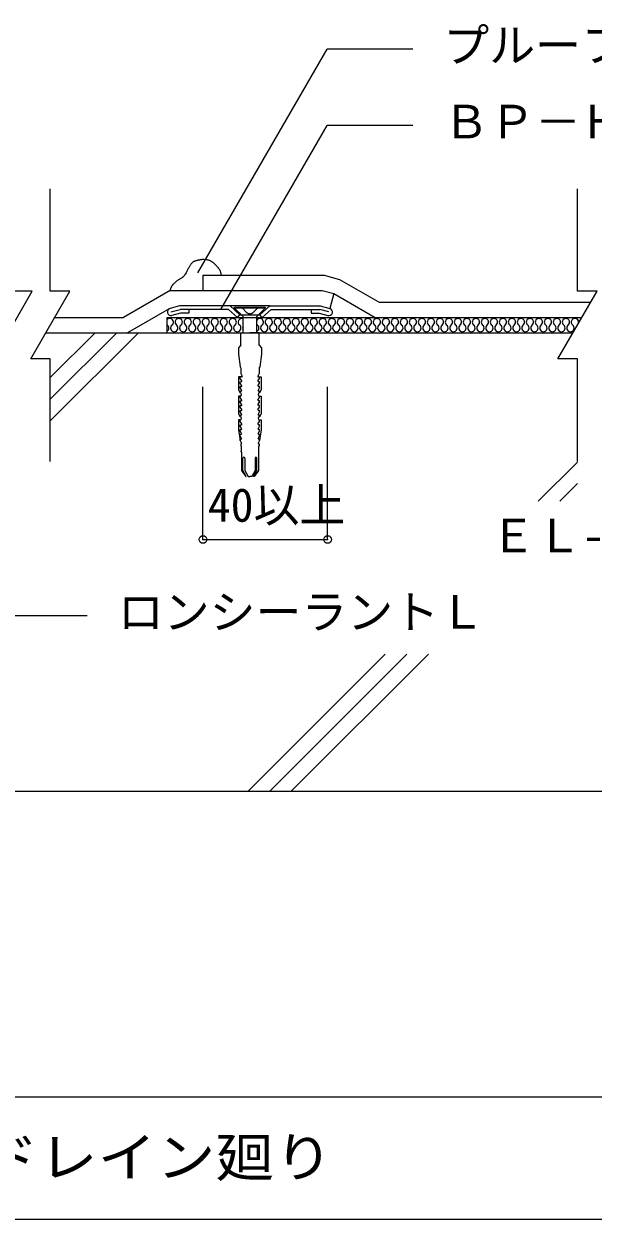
# Model space of a CAD drawing. Units: millimetres, scale not verified. Extents: x -388 to 412, y -610 to 620.
# Drawn here: x -10.9 to 175.2, y 30.3 to 421.3 of the extents above; entities that cross this region are included whole.
import ezdxf
from ezdxf.enums import TextEntityAlignment as Align

# ---------------------------------------------------------------- set-up
doc = ezdxf.new("R2010")
doc.units = ezdxf.units.MM
doc.header["$LTSCALE"] = 5
doc.header["$PDMODE"] = 32
doc.header["$PDSIZE"] = 2.5
doc.linetypes.add('DASHED3', pattern=[4, 3, -1])
for name, color, linetype in [('0-2', 7, 'Continuous'), ('0-4', 2, 'Continuous'), ('0-6', 2, 'Continuous'), ('0-7', 7, 'Continuous'), ('2-2_in line', 7, 'Continuous'), ('2-3', 3, 'Continuous'), ('2-4_out line', 2, 'Continuous'), ('2-A_moji', 7, 'Continuous'), ('2-B_dim', 7, 'Continuous'), ('2-D_ハッチ他', 4, 'Continuous'), ('2-E_con他', 4, 'Continuous'), ('F-5', 6, 'Continuous'), ('F-7', 1, 'Continuous'), ('F-A', 7, 'Continuous')]:
    doc.layers.add(name, color=color, linetype=linetype)
doc.styles.add('HG丸ｺﾞｼｯｸM-PRO', font='')
doc.styles.add('ＭＳ ゴシック', font='')
doc.styles.get('HG丸ｺﾞｼｯｸM-PRO').set_extended_font_data('HG丸ｺﾞｼｯｸM-PRO')
doc.styles.get('ＭＳ ゴシック').set_extended_font_data('MS Gothic')

msp = doc.modelspace()

# ---------------------------------------------------------------- linework, layer by layer
at = {"layer": '0-2'}
for p, q in [((-2.304, 333.846), (-2.304, 367.43)), ((170.085, 333.846), (170.085, 367.43)), ((46.833, 344.146), (46.649, 344.112)), ((47.018, 344.175), (46.833, 344.146)), ((47.125, 344.189), (47.018, 344.175)), ((47.272, 344.203), (47.125, 344.189)), ((47.526, 344.217), (47.272, 344.203)), ((47.781, 344.219), (47.526, 344.217)), ((48.037, 344.21), (47.781, 344.219)), ((48.293, 344.191), (48.037, 344.21)), ((48.55, 344.164), (48.293, 344.191)), ((48.698, 344.145), (48.55, 344.164)), ((48.821, 344.128), (48.698, 344.145)), ((42.341, 340.355), (42.252, 340.186)), ((42.406, 340.48), (42.341, 340.355)), ((42.517, 340.697), (42.406, 340.48)), ((42.627, 340.912), (42.517, 340.697)), ((42.738, 341.127), (42.627, 340.912)), ((42.85, 341.342), (42.738, 341.127)), ((42.964, 341.555), (42.85, 341.342)), ((43.032, 341.678), (42.964, 341.555)), ((43.096, 341.793), (43.032, 341.678)), ((43.209, 341.989), (43.096, 341.793)), ((43.326, 342.183), (43.209, 341.989)), ((43.449, 342.373), (43.326, 342.183)), ((43.579, 342.559), (43.449, 342.373)), ((43.718, 342.741), (43.579, 342.559)), ((43.802, 342.843), (43.718, 342.741)), ((43.877, 342.93), (43.802, 342.843)), ((44.013, 343.075), (43.877, 342.93)), ((44.157, 343.212), (44.013, 343.075)), ((44.307, 343.34), (44.157, 343.212)), ((44.465, 343.457), (44.307, 343.34)), ((44.631, 343.56), (44.465, 343.457)), ((44.73, 343.613), (44.631, 343.56)), ((44.841, 343.665), (44.73, 343.613)), ((45.037, 343.741), (44.841, 343.665)), ((45.24, 343.803), (45.037, 343.741)), ((45.447, 343.856), (45.24, 343.803)), ((45.656, 343.902), (45.447, 343.856)), ((45.867, 343.945), (45.656, 343.902)), ((45.989, 343.97), (45.867, 343.945)), ((46.097, 343.993), (45.989, 343.97)), ((46.281, 344.034), (46.097, 343.993)), ((46.466, 344.074), (46.281, 344.034)), ((46.649, 344.112), (46.466, 344.074)), ((49.032, 344.095), (48.821, 344.128)), ((49.241, 344.055), (49.032, 344.095)), ((49.448, 344.008), (49.241, 344.055)), ((49.651, 343.951), (49.448, 344.008)), ((49.851, 343.884), (49.651, 343.951)), ((49.965, 343.839), (49.851, 343.884)), ((50.067, 343.795), (49.965, 343.839)), ((50.238, 343.712), (50.067, 343.795)), ((50.406, 343.619), (50.238, 343.712)), ((50.569, 343.519), (50.406, 343.619)), ((50.728, 343.411), (50.569, 343.519)), ((50.882, 343.296), (50.728, 343.411)), ((50.97, 343.228), (50.882, 343.296)), ((51.067, 343.148), (50.97, 343.228)), ((51.231, 343.007), (51.067, 343.148)), ((51.39, 342.86), (51.231, 343.007)), ((51.545, 342.71), (51.39, 342.86)), ((51.697, 342.557), (51.545, 342.71)), ((51.846, 342.401), (51.697, 342.557)), ((51.931, 342.31), (51.846, 342.401)), ((52.013, 342.223), (51.931, 342.31)), ((52.152, 342.071), (52.013, 342.223)), ((52.289, 341.918), (52.152, 342.071)), ((52.424, 341.762), (52.289, 341.918)), ((52.557, 341.604), (52.424, 341.762)), ((52.687, 341.444), (52.557, 341.604)), ((52.761, 341.349), (52.687, 341.444)), ((52.824, 341.268), (52.761, 341.349)), ((52.928, 341.125), (52.824, 341.268)), ((53.029, 340.98), (52.928, 341.125)), ((53.123, 340.831), (53.029, 340.98)), ((53.21, 340.679), (53.123, 340.831)), ((53.289, 340.523), (53.21, 340.679)), ((53.33, 340.431), (53.289, 340.523)), ((53.377, 340.311), (53.33, 340.431)), ((53.446, 340.1), (53.377, 340.311)), ((38.144, 336.376), (37.974, 336.209)), ((38.319, 336.537), (38.144, 336.376)), ((38.499, 336.694), (38.319, 336.537)), ((38.68, 336.849), (38.499, 336.694)), ((38.786, 336.939), (38.68, 336.849)), ((38.871, 337.01), (38.786, 336.939)), ((39.017, 337.132), (38.871, 337.01)), ((39.164, 337.253), (39.017, 337.132)), ((39.314, 337.37), (39.164, 337.253)), ((39.466, 337.483), (39.314, 337.37)), ((39.622, 337.59), (39.466, 337.483)), ((39.714, 337.65), (39.622, 337.59)), ((39.806, 337.705), (39.714, 337.65)), ((39.967, 337.797), (39.806, 337.705)), ((40.129, 337.886), (39.967, 337.797)), ((40.292, 337.975), (40.129, 337.886)), ((40.454, 338.067), (40.292, 337.975)), ((40.612, 338.163), (40.454, 338.067)), ((40.702, 338.222), (40.612, 338.163)), ((40.756, 338.26), (40.702, 338.222)), ((40.847, 338.328), (40.756, 338.26)), ((40.936, 338.399), (40.847, 338.328)), ((41.023, 338.473), (40.936, 338.399)), ((41.107, 338.55), (41.023, 338.473)), ((41.189, 338.629), (41.107, 338.55)), ((41.235, 338.676), (41.189, 338.629)), ((41.363, 338.816), (41.235, 338.676)), ((41.568, 339.069), (41.363, 338.816)), ((41.757, 339.335), (41.568, 339.069)), ((41.931, 339.612), (41.757, 339.335)), ((42.096, 339.897), (41.931, 339.612)), ((42.252, 340.186), (42.096, 339.897)), ((53.501, 339.883), (53.446, 340.1)), ((53.546, 339.663), (53.501, 339.883)), ((53.584, 339.439), (53.546, 339.663)), ((53.617, 339.214), (53.584, 339.439)), ((53.635, 339.083), (53.617, 339.214)), ((36.916, 334.194), (36.89, 334.083)), ((36.962, 334.383), (36.916, 334.194)), ((37.011, 334.572), (36.962, 334.383)), ((37.066, 334.758), (37.011, 334.572)), ((37.128, 334.94), (37.066, 334.758)), ((37.199, 335.119), (37.128, 334.94)), ((37.246, 335.221), (37.199, 335.119)), ((37.282, 335.292), (37.246, 335.221)), ((37.349, 335.414), (37.282, 335.292)), ((37.422, 335.532), (37.349, 335.414)), ((37.499, 335.648), (37.422, 335.532)), ((37.582, 335.76), (37.499, 335.648)), ((37.668, 335.87), (37.582, 335.76)), ((37.72, 335.932), (37.668, 335.87)), ((37.811, 336.036), (37.72, 335.932)), ((37.974, 336.209), (37.811, 336.036)), ((47.638, 334.083), (86.637, 334.083)), ((86.637, 334.083), (90.382, 333.08)), ((90.382, 333.08), (89.088, 328.25)), ((90.382, 333.08), (103.886, 325.283)), ((36.579, 328.13), (22.988, 320.283)), ((35.979, 320.283), (35.979, 325.283)), ((35.979, 325.283), (103.886, 325.283)), ((-2.304, 311.721), (-8.69, 311.721)), ((-2.304, 278.137), (-2.304, 311.721)), ((170.085, 278.137), (170.085, 311.721))]:
    msp.add_line(p, q, dxfattribs=at)
for points in [[(-14.554, 311.721), (-20.94, 311.721), (-8.167, 333.846), (-14.554, 333.846)], [(-8.69, 311.721), (4.083, 333.846), (-2.304, 333.846)], [(170.085, 311.721), (163.698, 311.721), (176.472, 333.846), (170.085, 333.846)]]:
    msp.add_lwpolyline(points, dxfattribs=at)
at = {"layer": '0-4'}
for p, q in [((47.638, 339.083), (47.638, 334.083)), ((47.638, 339.083), (87.295, 339.083)), ((87.295, 339.083), (92.312, 337.739)), ((92.312, 337.739), (105.226, 330.283)), ((36.89, 334.083), (21.648, 325.283)), ((36.89, 334.083), (47.638, 334.083)), ((105.226, 330.283), (174.415, 330.283)), ((-0.86, 325.283), (21.648, 325.283))]:
    msp.add_line(p, q, dxfattribs=at)
at = {"layer": '0-6'}
for p, q in [((39.978, 329.083), (36.869, 328.25)), ((56.478, 329.083), (39.978, 329.083)), ((56.478, 329.083), (59.728, 326.178)), ((69.478, 329.083), (66.228, 326.178)), ((69.478, 329.083), (85.978, 329.083)), ((85.978, 329.083), (89.088, 328.25)), ((37.179, 327.091), (40.136, 327.883)), ((56.02, 327.883), (40.136, 327.883)), ((69.937, 327.883), (85.82, 327.883)), ((82.962, 327.883), (82.962, 326.683)), ((82.962, 326.683), (85.662, 326.683)), ((85.662, 326.683), (88.467, 325.932)), ((88.777, 327.091), (85.82, 327.883))]:
    msp.add_line(p, q, dxfattribs=at)
at = {"layer": '0-6', "color": 4}
for p, q in [((69.478, 329.083), (56.478, 329.083)), ((58.929, 325.283), (67.028, 325.283)), ((59.728, 326.178), (66.228, 326.178))]:
    msp.add_line(p, q, dxfattribs=at)
at = {"layer": '0-6'}
for points in [[(42.994, 327.883), (42.994, 326.683), (40.294, 326.683), (37.49, 325.932)], [(56.02, 327.883), (58.929, 325.283), (59.728, 326.178)], [(69.937, 327.883), (67.028, 325.283), (66.228, 326.178)]]:
    msp.add_lwpolyline(points, dxfattribs=at)
for centre, start, end in [((37.179, 327.091), 105, 285), ((88.777, 327.091), 255, 75)]:
    msp.add_arc(centre, 1.2, start, end, dxfattribs=at)
at = {"layer": '0-7'}
for p, q in [((57.978, 328.333), (57.978, 328.633)), ((57.978, 328.633), (67.978, 328.633)), ((67.978, 328.633), (67.978, 328.333)), ((57.978, 328.333), (60.728, 325.583)), ((67.978, 328.333), (57.978, 328.333)), ((60.728, 320.283), (60.728, 325.583)), ((60.728, 325.283), (65.228, 325.283)), ((67.978, 328.333), (65.228, 325.583)), ((65.228, 320.283), (65.228, 325.583)), ((59.978, 320.283), (62.978, 320.283)), ((59.978, 316.188), (59.978, 320.283)), ((65.978, 320.283), (62.978, 320.283)), ((65.978, 316.188), (65.978, 320.283)), ((59.978, 316.188), (59.228, 315.363)), ((59.228, 315.363), (59.228, 313.265)), ((59.228, 313.265), (59.777, 309.147)), ((65.978, 316.188), (66.728, 315.363)), ((66.728, 313.265), (66.18, 309.147)), ((66.728, 315.363), (66.728, 313.265)), ((59.777, 309.147), (60.018, 308.74)), ((66.18, 309.147), (65.938, 308.74)), ((59.303, 305.854), (59.303, 301.62)), ((60.281, 305.854), (59.303, 305.854)), ((59.842, 305.359), (59.842, 305.854)), ((60.35, 304.534), (59.842, 305.359)), ((59.978, 308.74), (59.978, 306.926)), ((60.018, 308.74), (59.978, 308.74)), ((59.978, 306.926), (60.411, 306.101)), ((65.978, 306.926), (65.545, 306.101)), ((65.607, 304.534), (66.114, 305.359)), ((65.675, 305.854), (66.653, 305.854)), ((65.938, 308.74), (65.978, 308.74)), ((65.978, 308.74), (65.978, 306.926)), ((66.114, 305.359), (66.114, 305.854)), ((66.653, 305.854), (66.653, 301.62)), ((59.303, 301.62), (59.805, 300.659)), ((59.81, 300.659), (59.813, 301.136)), ((59.813, 301.136), (60.131, 301.154)), ((59.842, 304.27), (60.191, 304.287)), ((59.842, 303.792), (59.842, 304.27)), ((60.35, 302.968), (59.842, 303.792)), ((59.842, 302.703), (60.19, 302.72)), ((59.842, 302.226), (59.842, 302.703)), ((60.293, 301.401), (59.842, 302.226)), ((65.607, 302.968), (66.114, 303.792)), ((65.664, 301.401), (66.114, 302.226)), ((66.114, 304.27), (65.766, 304.287)), ((66.114, 302.703), (65.766, 302.72)), ((66.143, 301.136), (65.826, 301.154)), ((66.114, 303.792), (66.114, 304.27)), ((66.114, 302.226), (66.114, 302.703)), ((66.147, 300.659), (66.143, 301.136)), ((66.653, 301.62), (66.152, 300.659)), ((59.303, 299.587), (59.303, 293.79)), ((59.842, 299.587), (59.303, 299.587)), ((59.805, 300.659), (59.81, 300.659)), ((59.81, 300.659), (59.81, 300.659)), ((59.842, 299.092), (59.842, 299.587)), ((60.35, 298.268), (59.842, 299.092)), ((59.842, 298.003), (60.19, 298.02)), ((59.842, 297.526), (59.842, 298.003)), ((60.35, 296.701), (59.842, 297.526)), ((65.607, 298.268), (66.114, 299.092)), ((65.607, 296.701), (66.114, 297.526)), ((66.114, 298.003), (65.766, 298.02)), ((66.114, 299.092), (66.114, 299.587)), ((66.114, 299.587), (66.653, 299.587)), ((66.114, 297.526), (66.114, 298.003)), ((66.147, 300.659), (66.147, 300.659)), ((66.152, 300.659), (66.147, 300.659)), ((66.653, 299.587), (66.653, 293.79)), ((59.303, 293.79), (59.81, 292.826)), ((59.81, 292.826), (59.813, 293.303)), ((59.813, 293.303), (60.134, 293.32)), ((59.842, 296.436), (60.19, 296.454)), ((59.842, 295.959), (59.842, 296.436)), ((60.35, 295.134), (59.842, 295.959)), ((59.842, 294.87), (60.19, 294.887)), ((59.842, 294.392), (59.842, 294.87)), ((60.293, 293.568), (59.842, 294.392)), ((65.607, 295.134), (66.114, 295.959)), ((65.664, 293.568), (66.114, 294.392)), ((66.114, 296.436), (65.766, 296.454)), ((66.114, 294.87), (65.766, 294.887)), ((66.143, 293.303), (65.823, 293.32)), ((66.114, 295.959), (66.114, 296.436)), ((66.114, 294.392), (66.114, 294.87)), ((66.147, 292.826), (66.143, 293.303)), ((66.653, 293.79), (66.147, 292.826)), ((59.303, 291.754), (59.303, 288.505)), ((59.842, 291.754), (59.303, 291.754)), ((59.837, 289.692), (59.842, 290.17)), ((60.318, 288.868), (59.837, 289.692)), ((59.842, 291.259), (59.842, 291.754)), ((60.35, 290.434), (59.842, 291.259)), ((59.842, 290.17), (60.19, 290.187)), ((65.607, 290.434), (66.114, 291.259)), ((65.639, 288.868), (66.119, 289.692)), ((66.114, 290.17), (65.766, 290.187)), ((66.114, 291.259), (66.114, 291.754)), ((66.114, 291.754), (66.653, 291.754)), ((66.119, 289.692), (66.114, 290.17)), ((66.653, 291.754), (66.653, 288.505)), ((59.303, 288.505), (59.809, 284.992)), ((59.81, 285.47), (60.119, 285.487)), ((59.812, 286.559), (59.815, 287.036)), ((60.263, 285.734), (59.812, 286.559)), ((59.815, 287.036), (60.137, 287.054)), ((59.822, 288.126), (59.826, 288.603)), ((60.285, 287.301), (59.822, 288.126)), ((59.826, 288.603), (60.16, 288.62)), ((65.671, 287.301), (66.135, 288.126)), ((65.694, 285.734), (66.144, 286.559)), ((66.131, 288.603), (65.796, 288.62)), ((66.142, 287.036), (65.82, 287.054)), ((66.147, 285.47), (65.838, 285.487)), ((66.135, 288.126), (66.131, 288.603)), ((66.144, 286.559), (66.142, 287.036)), ((66.653, 288.505), (66.148, 284.992)), ((59.809, 284.992), (59.81, 285.47)), ((59.809, 284.992), (60.243, 284.168)), ((59.978, 283.92), (59.978, 283.137)), ((60.113, 283.92), (59.978, 283.92)), ((59.978, 283.137), (60.128, 283.137)), ((60.128, 283.137), (60.128, 281.529)), ((66.148, 284.992), (65.714, 284.168)), ((65.828, 283.137), (65.828, 281.529)), ((65.978, 283.137), (65.828, 283.137)), ((65.844, 283.92), (65.978, 283.92)), ((65.978, 283.92), (65.978, 283.137)), ((66.148, 284.992), (66.147, 285.47)), ((60.128, 281.529), (60.135, 281.529)), ((60.185, 281.199), (60.185, 275.249)), ((60.693, 275.249), (60.693, 279.22)), ((61.276, 279.22), (61.276, 275.249)), ((64.681, 279.22), (64.681, 275.249)), ((65.264, 275.249), (65.264, 279.22)), ((65.772, 281.199), (65.772, 275.249)), ((65.828, 281.529), (65.822, 281.529)), ((60.185, 275.249), (60.626, 274.597)), ((60.626, 274.597), (61.628, 273.283)), ((61.778, 273.283), (60.693, 275.249)), ((61.276, 275.249), (62.361, 273.283)), ((64.681, 275.249), (63.596, 273.283)), ((64.179, 273.283), (65.264, 275.249)), ((65.331, 274.597), (64.328, 273.283)), ((65.772, 275.249), (65.331, 274.597)), ((61.628, 273.283), (61.778, 273.283)), ((62.361, 273.283), (62.978, 273.283)), ((63.596, 273.283), (62.978, 273.283)), ((64.328, 273.283), (64.179, 273.283))]:
    msp.add_line(p, q, dxfattribs=at)
at = {"layer": '0-7', "linetype": 'DASHED3'}
for p, q in [((60.528, 328.333), (60.528, 328.633)), ((65.428, 328.333), (65.428, 328.633)), ((61.918, 326.944), (60.528, 328.333)), ((64.039, 326.944), (65.428, 328.333))]:
    msp.add_line(p, q, dxfattribs=at)
msp.add_arc((62.978, 328.005), 1.5, 225, 315, dxfattribs=at)
at = {"layer": '0-7'}
for centre, major_axis, start_param, end_param in [((60.271, 306.025), (0, -0.172), 0.06848, 2.1628795), ((65.686, 306.025), (0, -0.172), 4.1203058, 6.2147054), ((60.085, 301.377), (0, -0.229), 0.2312026, 1.6765256), ((60.142, 304.51), (0, -0.229), 0.2312026, 1.6765256), ((60.142, 302.943), (0, -0.229), 0.2312026, 1.6765256), ((65.814, 304.51), (0, -0.229), 4.6066597, 6.0519827), ((65.814, 302.943), (0, -0.229), 4.6066597, 6.0519827), ((65.871, 301.377), (0, -0.229), 4.6066597, 6.0519827), ((59.788, 300.123), (0, -0.536), 0.0442118, 3.0973809), ((60.142, 298.243), (0, -0.229), 0.2312026, 1.6765256), ((65.814, 298.243), (0, -0.229), 4.6066597, 6.0519827), ((66.169, 300.123), (0, -0.536), 3.1858044, 6.2389735), ((60.085, 293.543), (0, -0.229), 0.2312026, 1.6765256), ((60.142, 296.677), (0, -0.229), 0.2312026, 1.6765256), ((60.142, 295.11), (0, -0.229), 0.2312026, 1.6765256), ((65.814, 296.677), (0, -0.229), 4.6066597, 6.0519827), ((65.814, 295.11), (0, -0.229), 4.6066597, 6.0519827), ((65.872, 293.543), (0, -0.229), 4.6066597, 6.0519827), ((59.788, 292.29), (0, -0.536), 0.0442118, 3.0973809), ((60.142, 290.41), (0, -0.229), 0.2312026, 1.6765256), ((65.814, 290.41), (0, -0.229), 4.6066597, 6.0519827), ((66.169, 292.29), (0, -0.536), 3.1858044, 6.2389735), ((60.056, 285.71), (0, -0.229), 0.2312026, 1.6765256), ((60.078, 287.277), (0, -0.229), 0.2312026, 1.6765256), ((60.11, 288.843), (0, -0.229), 0.2312026, 1.6765256), ((65.847, 288.843), (0, -0.229), 4.6066597, 6.0519827), ((65.879, 287.277), (0, -0.229), 4.6066597, 6.0519827), ((65.901, 285.71), (0, -0.229), 4.6066597, 6.0519827), ((60.1, 284.093), (0, -0.174), 0.0818475, 2.1771705), ((65.857, 284.093), (0, -0.174), 4.1060148, 6.2013378), ((59.458, 281.235), (0, -0.8), 1.5261677, 1.947508), ((60.984, 279.21), (0, -0.321), 1.5390306, 4.6806232), ((64.972, 279.21), (0, -0.321), 1.6025621, 4.7441547), ((66.498, 281.235), (0, -0.8), 4.3356773, 4.7570176)]:
    msp.add_ellipse(centre, major_axis=major_axis, ratio=0.909574, start_param=start_param, end_param=end_param, dxfattribs=at)
at = {"layer": '2-2_in line'}
for p, q in [((91.739, 325.283), (171.529, 325.283)), ((-3.747, 320.283), (10.841, 320.283)), ((10.841, 320.283), (168.642, 320.283))]:
    msp.add_line(p, q, dxfattribs=at)
at = {"layer": '2-3'}
msp.add_line((-133.311, 170.283), (386.947, 170.283), dxfattribs=at)
at = {"layer": '2-4_out line'}
msp.add_line((-0.86, 325.283), (6.674, 325.283), dxfattribs=at)
at = {"layer": '2-A_moji'}
for p, q in [((45.981, 339.88), (88.238, 413.072)), ((116.231, 413.072), (88.238, 413.072)), ((53.488, 327.883), (88.238, 388.072)), ((116.231, 388.072), (88.238, 388.072)), ((9.799, 227.643), (-88.87, 227.643))]:
    msp.add_line(p, q, dxfattribs=at)
at = {"layer": '2-B_dim'}
for p, q in [((47.638, 252.643), (47.638, 302.643)), ((88.375, 252.643), (88.375, 302.643)), ((47.638, 252.643), (88.375, 252.643))]:
    msp.add_line(p, q, dxfattribs=at)
at = {"layer": '2-B_dim', "color": 1}
for p in [(47.638, 252.643), (88.375, 252.643)]:
    msp.add_point(p, dxfattribs=at)
at = {"layer": '2-D_ハッチ他'}
for centre, start, end in [((36.779, 323.742), 307.52351, 131.4526), ((39.723, 323.742), 307.52351, 232.47649), ((42.667, 323.742), 307.52351, 232.47649), ((45.611, 323.742), 307.52351, 232.47649), ((48.555, 323.742), 307.52351, 232.47649), ((51.499, 323.742), 307.52351, 232.47649), ((54.443, 323.742), 307.52351, 232.47649), ((57.387, 323.742), 307.52351, 232.47649), ((60.331, 323.742), 70.77882, 232.47649), ((66.218, 323.742), 307.52351, 145.01898), ((69.162, 323.742), 307.52351, 232.47649), ((72.106, 323.742), 307.52351, 232.47649), ((75.05, 323.742), 307.52351, 232.47649), ((77.994, 323.742), 307.52351, 232.47649), ((80.938, 323.742), 307.52351, 232.47649), ((83.882, 323.742), 307.52351, 232.47649), ((86.826, 323.742), 307.52351, 232.47649), ((89.77, 323.742), 307.52351, 232.47649), ((92.714, 323.742), 307.52351, 232.47649), ((95.658, 323.742), 307.52351, 232.47649), ((98.601, 323.742), 307.52351, 232.47649), ((101.545, 323.742), 307.52351, 232.47649), ((104.489, 323.742), 307.52351, 232.47649), ((107.433, 323.742), 307.52351, 232.47649), ((110.377, 323.742), 307.52351, 232.47649), ((113.321, 323.742), 307.52351, 232.47649), ((116.265, 323.742), 307.52351, 232.47649), ((119.209, 323.742), 307.52351, 232.47649), ((122.153, 323.742), 307.52351, 232.47649), ((125.097, 323.742), 307.52351, 232.47649), ((128.041, 323.742), 307.52351, 232.47649), ((130.985, 323.742), 307.52351, 232.47649), ((133.929, 323.742), 307.52351, 232.47649), ((136.872, 323.742), 307.52351, 232.47649), ((139.816, 323.742), 307.52351, 232.47649), ((142.76, 323.742), 307.52351, 232.47649), ((145.704, 323.742), 307.52351, 232.47649), ((148.648, 323.742), 307.52351, 232.47649), ((151.592, 323.742), 307.52351, 232.47649), ((154.536, 323.742), 307.52351, 232.47649), ((157.48, 323.742), 307.52351, 232.47649), ((160.424, 323.742), 307.52351, 232.47649), ((163.368, 323.742), 307.52351, 232.47649), ((166.312, 323.742), 307.52351, 232.47649), ((169.256, 323.742), 337.61354, 232.47649), ((36.779, 323.742), 228.5474, 232.47649), ((35.307, 321.825), 303.79159, 52.47649), ((38.251, 321.825), 127.52351, 52.47649), ((41.195, 321.825), 127.52351, 52.47649), ((44.139, 321.825), 127.52351, 52.47649), ((47.083, 321.825), 127.52351, 52.47649), ((50.027, 321.825), 127.52351, 52.47649), ((52.971, 321.825), 127.52351, 52.47649), ((55.915, 321.825), 127.52351, 52.47649), ((58.859, 321.825), 127.52351, 52.47649), ((61.802, 321.825), 152.74263, 207.25737), ((66.218, 323.742), 214.98102, 232.47649), ((64.746, 321.825), 293.50517, 52.47649), ((67.69, 321.825), 127.52351, 52.47649), ((70.634, 321.825), 127.52351, 52.47649), ((73.578, 321.825), 127.52351, 52.47649), ((76.522, 321.825), 127.52351, 52.47649), ((79.466, 321.825), 127.52351, 52.47649), ((82.41, 321.825), 127.52351, 52.47649), ((85.354, 321.825), 127.52351, 52.47649), ((88.298, 321.825), 127.52351, 52.47649), ((91.242, 321.825), 127.52351, 52.47649), ((94.186, 321.825), 127.52351, 52.47649), ((97.13, 321.825), 127.52351, 52.47649), ((100.073, 321.825), 127.52351, 52.47649), ((103.017, 321.825), 127.52351, 52.47649), ((105.961, 321.825), 127.52351, 52.47649), ((108.905, 321.825), 127.52351, 52.47649), ((111.849, 321.825), 127.52351, 52.47649), ((114.793, 321.825), 127.52351, 52.47649), ((117.737, 321.825), 127.52351, 52.47649), ((120.681, 321.825), 127.52351, 52.47649), ((123.625, 321.825), 127.52351, 52.47649), ((126.569, 321.825), 127.52351, 52.47649), ((129.513, 321.825), 127.52351, 52.47649), ((132.457, 321.825), 127.52351, 52.47649), ((135.4, 321.825), 127.52351, 52.47649), ((138.344, 321.825), 127.52351, 52.47649), ((141.288, 321.825), 127.52351, 52.47649), ((144.232, 321.825), 127.52351, 52.47649), ((147.176, 321.825), 127.52351, 52.47649), ((150.12, 321.825), 127.52351, 52.47649), ((153.064, 321.825), 127.52351, 52.47649), ((156.008, 321.825), 127.52351, 52.47649), ((158.952, 321.825), 127.52351, 52.47649), ((161.896, 321.825), 127.52351, 52.47649), ((164.84, 321.825), 127.52351, 52.47649), ((167.784, 321.825), 127.52351, 52.47649)]:
    msp.add_arc(centre, 1.208, start, end, dxfattribs=at)
at = {"layer": '2-E_con他'}
for p, q in [((-2.304, 305.598), (12.381, 320.283)), ((-2.304, 298.527), (19.452, 320.283)), ((-2.304, 291.456), (26.524, 320.283)), ((157.241, 265.143), (170.085, 277.987)), ((164.312, 265.143), (170.085, 270.916)), ((62.381, 170.283), (107.241, 215.143)), ((69.452, 170.283), (114.312, 215.143)), ((76.524, 170.283), (121.383, 215.143))]:
    msp.add_line(p, q, dxfattribs=at)
at = {"layer": 'F-5'}
msp.add_line((-388.053, 70.283), (411.947, 70.283), dxfattribs=at)
at = {"layer": 'F-7'}
msp.add_line((-388.053, 30.283), (411.947, 30.283), dxfattribs=at)

# ---------------------------------------------------------------- texts
at = {"layer": '2-A_moji', "style": 'ＭＳ ゴシック'}
for s, p in [('プルーフシーラー', (126.231, 405.572)), ('ＢＰ－Ｈ２Ｎ', (126.231, 380.572)), ('ＥＬ-2001注入', (141.546, 245.143)), ('ロンシーラントＬ', (19.799, 220.143))]:
    msp.add_text(s, height=11, dxfattribs=at).set_placement(p, align=Align.BOTTOM_LEFT)
at = {"layer": '2-B_dim', "style": 'ＭＳ ゴシック'}
msp.add_text('40以上', height=11, dxfattribs=at).set_placement((49.209, 255.143), align=Align.BOTTOM_LEFT)
at = {"layer": 'F-A', "style": 'HG丸ｺﾞｼｯｸM-PRO', "width": 1.1}
msp.add_text('部位：ドレイン廻り', height=12.83, dxfattribs=at).set_placement((-83.053, 40.283), align=Align.BOTTOM_LEFT)

doc.saveas('drawing.dxf')
